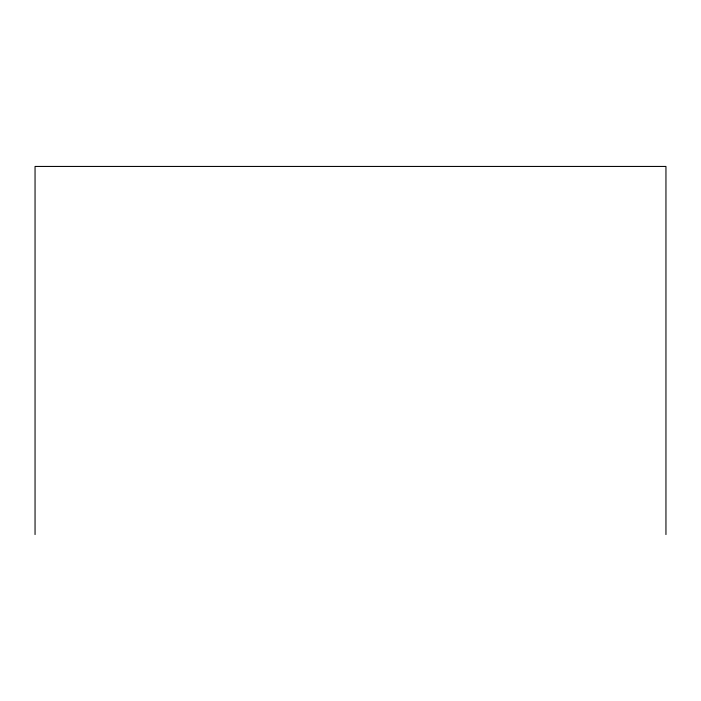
<?xml version="1.0" encoding="UTF-8"?>
<svg xmlns="http://www.w3.org/2000/svg" width="701" height="701" viewBox="0 0 701 701"><rect width="100%" height="100%" fill="white"/><g stroke="black" fill="none" stroke-linecap="round" stroke-linejoin="round"><path stroke-width="1.05" d="M665.95 534.556L665.95 166.444L35.05 166.444L35.05 534.556"/></g></svg>
